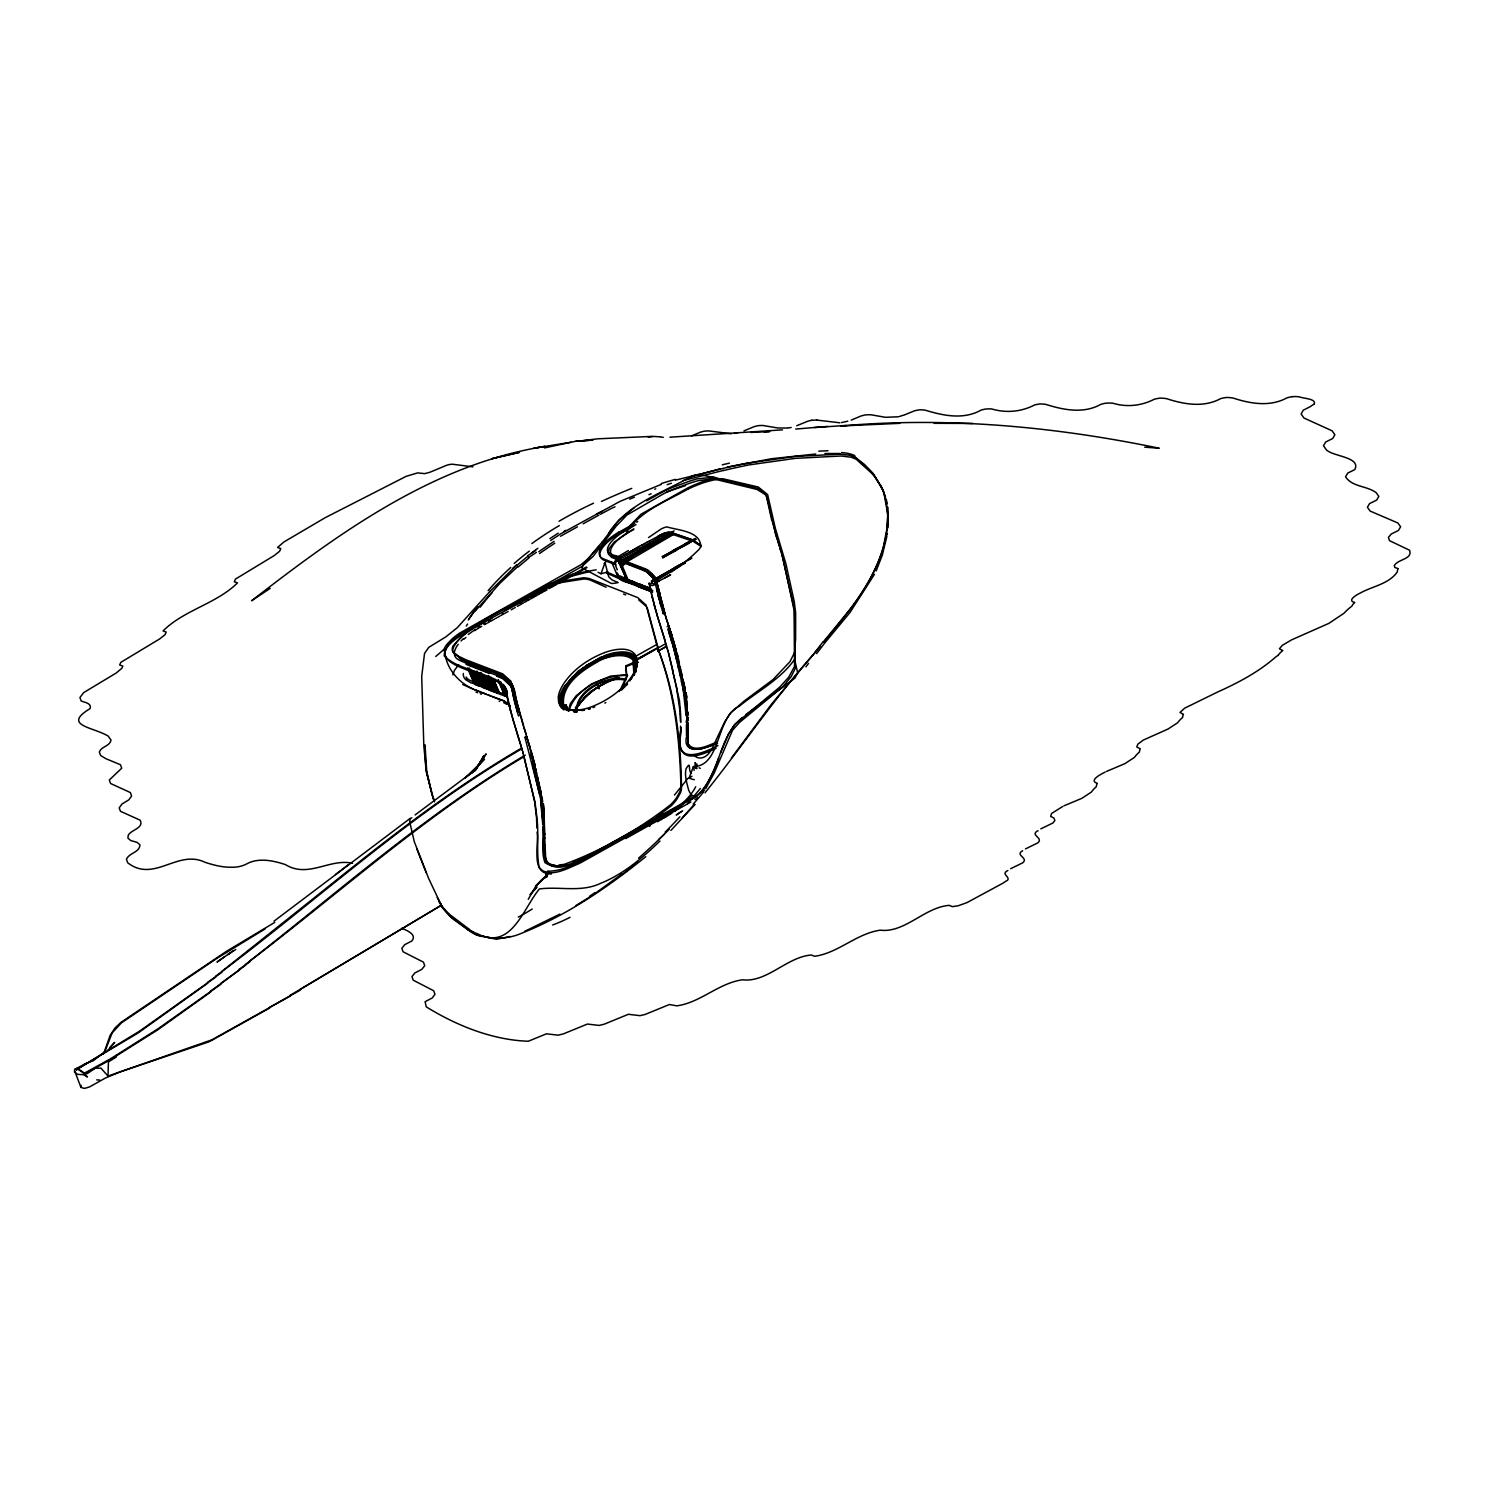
<?xml version="1.0" encoding="UTF-8"?>
<svg xmlns="http://www.w3.org/2000/svg" width="1485" height="1485" viewBox="0 0 1485 1485"><rect width="100%" height="100%" fill="white"/><g stroke="black" fill="none" stroke-linecap="round" stroke-linejoin="round"><path stroke-width="1.5" d="M544.772 838.412L544.679 834.384M560.383 700.14L560.383 699.751M544.717 837.447L545.756 859.778M635.246 668.714L635.19 664.649M686.497 735.855L686.404 724.736M686.868 737.005L686.775 725.59M688.168 734.927L688.075 723.808M566.602 709.849L568.458 710.61L570.351 703.686L576.236 695.704L591.364 684.047L610.502 676.139L627.301 674.58M637.139 667.136L636.991 663.554M686.868 737.173L688.409 736.616M546.925 877.06L546.944 875.519M687.815 734.667L687.796 725.534M546.257 873.236L546.276 877.319M686.497 736.894C682.023 755.902 707.602 748.533 716.494 743.02M688.149 735.966L688 742.648A73.582 25.523 -22.9 0 0 688.075 743.595C693.866 753.285 708.661 745.192 716.605 742.147M687.852 734.722L688.409 746.342A33.264 11.546 -22.9 0 0 691.564 748.663L701.18 748.978L717.533 743.447M544.252 845.522L544.29 847.954M544.679 844.631L544.661 845.67M695.834 765.258L695.834 767.801A184.53 64.022 -22.9 0 0 695.852 768.32M546.034 872.27L546.016 876.892M635.394 666.969L635.135 664.296M695.258 762.789L695.221 766.371A184.53 64.022 -22.9 0 0 695.296 767.875L695.351 768.358M566.063 705.171L565.878 709.106M289.983 996.194L212.058 1039.76L108.015 1076.087L108.424 1061.924L116.461 1056.912M695.221 762.566L696.985 768.543M269.75 1007.981L209.051 1041.82L120.601 1071.706L105.379 1078.054L91.235 1085.98A5.829 1.504 -32.2 0 1 89.323 1087.001L84.496 1088.412L80.951 1087.428L74.417 1070.277L75.122 1069.089L76.663 1069.98L76.997 1068.29L85.183 1063.687L93.295 1060.717L104.73 1051.751M560.513 699.843L560.587 697.505M425.044 745.062L426.696 771.142L431.485 792.043M560.513 699.639L560.662 697.096M564.745 707.565L566.101 705.022L568.514 710.758M637.065 666.449L637.028 663.925M424.747 745.08L425.805 768.784L431.782 793.584M562.24 698.117L562.332 700.493M635.19 667.842L635.394 666.394M636.471 667.229C637.046 647.813 609.388 652.49 597.972 659.433M562.258 697.913L562.796 703.073M562.369 698.21L562.481 696.131M568.792 710.777C576.217 687.444 604.488 675.007 627.598 675.434M562.388 698.006L562.351 696.929M888.067 527.788L887.974 507.276M544.475 878.359L547.445 875.129L547.872 871.25C568.254 870.952 585.294 857.922 602.65 848.9L697.579 795.7M617.017 572.709L618.799 577.479L627.821 581.043M452.832 674.951L454.503 670.218L458.698 664.779M633.668 674.951L634.615 670.867M887.139 534.767L887.343 533.356M636.322 668.454L635.413 672.055M560.736 697.579L560.773 696.446M617.667 573.785C617.166 583.698 633.167 581.526 638.327 586.612M562.574 696.613L563.168 693.402M886.898 536.159L882.331 555.093L876.15 570.927M560.81 697.17L561.274 694.497M76.663 1069.98L76.997 1068.29L75.122 1069.089M635.042 669.921L635.097 668.621L634.986 670.125M634.188 675.155L634.652 668.733L633.167 662.737L625.835 665.8L626.484 676.585L620.377 689.69M560.94 696.521L561.349 694.275M562.778 695.593L563.372 692.752M634.819 670.051L634.782 670.96A103.857 35.733 -23.5 0 0 636.768 665.651A98.214 33.802 -23.5 0 0 637.176 662.291L637.009 659.618L653.493 650.374M635.506 671.962C639.534 649.91 608.98 654.124 597.36 661.994C581.823 670.626 561.144 684.845 563.576 704.985A67.66 23.482 -22.9 0 0 564.411 706.619L569.72 710.591M883.427 546.74L886.693 529.941L887.807 514.831M634.67 670.663L634.114 673.076M883.259 547.297C872.902 583.772 847.248 613.324 823.785 642.17M636.322 670.44L635.803 671.981M561.46 694.553L561.553 693.606M104.34 1052.976L112.117 1032.929L121.306 1022.942L217.627 957.881L265.221 928.849M561.534 694.33L562.871 690.376M563.353 693.476L563.613 692.103M103.523 1053.979L110.187 1035.249L115.013 1027.973L121.046 1022.311L226.592 951.235L274.744 922.389M561.683 693.885L562.24 691.769M563.576 692.827L563.78 691.657M598.047 572.263L600.979 573.748L605.026 562.629L607.309 560.513M1314.318 404.106C1316.267 398.537 1303.719 398.704 1299.319 396.848A50.36 32.856 48.5 0 0 1292.266 396.662M694.293 779.755L689.04 778.196L693.421 766.538C721.413 766.316 715.454 717.311 739.252 706.266C757.944 690.989 780.349 679.555 794.586 659.414L797.723 673.021L794.865 678.144L745.581 714.823M632.647 676.399L634.856 671.146M563.817 692.177L564.43 690.117M720.838 752.375L728.411 734.277L734.5 724.643L779.681 687.147L788.721 677.216L794.531 666.412L794.067 610.261L783.226 559.548M718.629 758.241C716.791 764.218 697.078 813.205 688.539 789.649C686.775 783.003 684.437 775.578 686.033 768.803C691.453 759.912 687.833 769.657 691.082 773.184M633.854 673.726L633.167 662.737M563.984 691.732L564.133 690.785M633.649 673.67L632.406 676.325M634.819 673.615L634.225 674.97M562.462 691.824L563.335 689.448M564.356 690.841L565.34 688.298M695.704 786.772C685.569 805.928 664.835 815.766 646.755 825.901L585.406 860.131A125.891 43.678 -22.9 0 1 581.545 862.247A70.352 24.41 -22.9 0 1 579.02 863.583C567.957 868.168 547.724 879.695 539.055 866.98C536.252 851.48 538.814 835.628 537.125 819.98M564.671 690.172L565.971 687.165M547.872 871.25L545.496 876.298L536.011 885.803L528.233 899.316M563.093 690.432L564.096 688.019M81.081 1085.275L80.728 1086.927M632.573 662.329L633.074 664.649M411.828 817.789L409.916 818.94L409.786 822.133L414.259 841.605L428.645 878.452L442.549 907.818L440.729 904.978M563.576 689.504L566.026 684.901M712.466 747.623L724.754 721.784L730.36 713.153L743.855 701.273L773.184 679.443L789.983 661.642L794.586 652.472L795.626 638.513L795.644 612.822L794.234 601.425L785.955 563.929L775.3 528.196L767.634 494.579L758.26 487.024L723.046 478.801A39.334 8.724 -23.2 0 0 716.958 479.339L711.909 480.36M565.581 688.372L567.381 684.863M575.382 710.257C584.886 694.182 601.592 682.859 619.394 677.865M874.498 574.231L849.958 612.525L824.342 643.488A898.685 275.375 -26.3 0 1 816.583 653.623M575.475 709.459L584.626 697.412M631.905 677.234L630.679 679.295M475.998 769.434L483.739 755.846L477.836 766.186L486.133 753.897L474.754 770.696M564.337 688.075L566.193 684.659M631.905 677.754L630.939 679.35M633.872 673.076C624.424 688.984 608.423 700.289 591.364 706.86A26.099 9.059 -23.4 0 1 583.902 709.087C576.236 710.74 566.732 711.556 560.662 705.616A71.224 24.521 -23.1 0 1 558.601 701.96L558.249 697.337A108.108 37.106 -23.3 0 1 563.26 684.381C572.876 669.531 588.264 658.932 604.618 652.583M566.212 687.221L567.548 684.622M575.4 708.958L584.385 697.634M475.274 770.734L479.766 763.104L477.836 766.186M705.728 788.572L714.396 772.571L732.532 730.267L739.493 722.434L783.059 686.497L791.189 676.64L795.329 668.269L794.623 610.094L782.224 556.04M575.438 707.528L590.603 691.472L611.152 679.425M468.295 620.006L477.743 606.511M621.194 689.912L626.967 676.826L625.835 665.8M630.364 679.759L629.863 680.965M567.827 684.678L572.059 678.812M567.975 684.455L572.263 678.589M475.924 769.193L481.957 760.673L475.256 769.119L484.518 759.095L464.972 778.121L475.107 770.177L415.095 814.949M602.112 542.155L618.837 520.288L634.151 507.796M626.484 532.28C640.629 510.599 666.078 501.485 687.703 489.252M619.95 690.284L619.078 691.472M852.167 606.734C876.558 574.101 897.738 530.442 882.61 489.437M710.591 750.723C707.732 756.459 699.955 761.044 694.534 755.698M567.344 683.49L572.56 676.9M851.518 607.625L823.544 641.631M608.534 533.319C627.394 503.675 662.774 492.871 691.954 476.072A11.806 4.102 -22.9 0 1 698.655 474.569L715.974 477.799M602.279 541.932L584.218 563.168L581.879 567.938L611.3 583.419A13.959 5.086 -23.2 0 0 615.792 583.048L618.15 582.528L612.136 579.985L608.757 576.83L605.026 562.629L604.117 563.558M567.53 683.248L572.783 676.659M731.381 758.037L771.959 703.537L818.216 648.778M621.38 566.657L634.151 555.613L672.686 533.95M805.872 666.858L808.545 663.387M702.386 792.841L704.614 790.001M598.993 546.332L588.654 558.36L581.025 564.671L459.125 633.427A51.344 17.82 -22.9 0 0 451.31 639.701L447.393 643.803A44.847 15.555 -22.9 0 0 443.978 649.409L435.736 656.481M626.818 529.106L641.093 514.163L688.168 487.711A42.508 9.151 -24.9 0 1 698.34 483.293L705.004 480.806M475.256 769.119L477.372 766.483L472.323 772.794M691.435 795.904L677.958 808.805M627.468 683.694L626.113 685.309M815.822 651.766C775.634 696.279 742.463 746.231 704.985 792.841M627.394 684.214L626.429 685.365M820.425 646.179L818.532 648.407M475.256 611.077L500.092 583.085L517.485 566.806M107.885 1050.322L114.679 1042.396L109.871 1047.445M432.488 795.236L426.529 772.868L423.838 746.398L421.703 676.38L424.543 653.437L428.719 647.367L445.723 636.954L457.269 627.691L490.05 591.327M694.163 804.536L682.283 817.789M621.602 566.769L626.02 562.444M625.909 685.532L624.647 686.924M572.579 678.645L578.667 672.278M536.215 887.863L530.089 894.638L537.143 887.065M695.129 804.369L670.904 830.412M621.361 564.913L634.485 554.518M572.783 678.404L582.788 668.677M489.642 591.68L516.706 564.95L512.548 568.532M543.102 878.285L536.011 885.803L547.445 875.129M624.442 687.147L623.329 688.279M572.913 676.937L586.779 665.113L605.694 655.182A25.839 8.966 -22.9 0 1 613.156 653.029C621.194 651.321 632.777 650.486 637.251 659.024L657.929 647.497L647.163 607.569M573.136 676.715L578.927 671.35M622.883 688.743L621.732 689.857M584.923 697.393L585.777 696.298M585.164 697.17L586.259 695.834M464.1 639.107L465.9 637.418M659.971 841.048C642.374 857.903 623.347 874.294 600.441 883.408C581.006 892.671 559.27 886.229 539.389 888.958C523.11 908.467 511.211 951.607 476.926 933.471M586.315 696.057L587.485 694.739M632.87 662.143L664.816 644.174M586.779 695.611L587.986 694.293M504.454 610.688L581.804 566.527L592.998 556.485L616.182 526.173L626.911 515.035L663.35 493.911A41.172 14.293 -22.9 0 1 674.097 488.973L688.335 483.72A48.578 10.543 -24.9 0 1 698.191 480.657L712.763 478.838M587.986 694.534L589.007 693.421M588.487 694.108L589.508 692.994M579.039 672.334L597.657 660.138L616.572 654.347M645.771 856.659C606.734 888.178 564.597 916.858 517.485 934.863C506.255 938.817 493.781 939.244 482.309 936.014M742.5 717.366C719.241 735.52 720.559 769.471 701.607 790.985A37.032 33.115 -65.2 0 1 690.061 800.174M579.54 671.257L583.679 667.637M579.466 670.904C571.001 679.332 558.88 690.451 561.813 704.038A68.867 23.89 -22.9 0 0 562.722 705.858L569.33 710.48M626.54 562.017L674.394 533.932M580.06 670.83L582.231 669.085M590.25 692.623L591.346 691.527M621.807 874.052L594.891 893.562M249.369 961.333C339.824 890.722 426.306 813.891 525.3 755.067M249.703 961.983L239.104 969.352M245.248 964.563C337.448 894.898 423.652 816.212 523.481 756.997M245.6 965.213L220.671 983.534M410.231 818.346L274.001 921.183M239.438 970.002L210.443 991.256M221.581 971.636L311.831 899.762C378.786 846.023 446.113 792.043 520.474 748.737M221.933 972.285L207.436 982.495M348.4 864.641L335.462 874.535M215.511 976.332C317.048 900.708 410.677 813.242 520.771 749.424M215.863 976.982L139.571 1031.128L77.536 1068.996L84.812 1073.822L109.11 1060.457L157.8 1029.81L210.777 991.906M592.069 691.175L593.517 689.875M582.844 668.881L583.958 667.433M207.77 983.144L137.919 1033.114L77.536 1068.996M221.005 984.184L157.484 1029.142L110.837 1058.601L84.515 1073.135L77.257 1068.309M531.574 552.903L537.848 548.299M583.382 668.454L585.053 667.025M676.436 809.956L674.933 811.07M593.684 689.968L596.58 687.741M584.199 667.619L587.188 665.187M224.848 956.526L217.033 962.057L232.7 951.105M595.318 688.799L596.413 688.038M648.518 537.589L660.955 529.106A8.761 3.118 -30.6 0 1 667.025 526.934C678.404 530.405 700.846 531.11 700.734 546.777A14.757 4.622 -36.2 0 1 698.655 549.84L693.235 554.944A214.453 208.067 50.1 0 1 671.795 571.725M586.148 666.468L600.812 657.818L616.962 653.196M230.268 952.887L227.799 954.577L235.781 949.472M586.427 666.282L587.967 665.039M689.04 778.196L691.973 776.21M270.177 588.394L251.559 600.775C338.877 533.115 433.193 464.341 544.846 446.41L533.876 448.21L571.038 442.252M474.68 630.642L476.369 629.529M527.732 555.724L535.621 550.49M528.512 557.58L536.401 552.346M681.485 811.497L676.232 815.005L682.673 810.791M671.777 813.26L663.461 818.365M1010.691 868.669L1021.977 863.175A56.189 42.675 -87.3 0 1 1022.849 862.729C1028.827 857.773 1014.459 855.156 1022.645 850.775M596.989 687.666L598.01 686.794M1040.818 828.871L1052.104 823.377A57.191 43.436 -87.3 0 1 1052.995 822.931L1054.888 820.444L1053.904 818.049L1050.638 816.342L1051.603 813.464L1062.722 806.466M1025.467 848.919L1037.031 843.257A56.69 43.046 -87.3 0 1 1037.922 842.793C1043.825 837.614 1029.216 835.071 1038.015 830.709M597.267 687.481L598.585 686.441M1007.87 870.526C1000.296 873.997 1010.524 876.725 1007.572 880.252A70.686 47.631 86.8 0 0 1002.95 883.185L966.958 902.62L958.345 905.72L952.423 906.648L949.175 905.367C924.542 907.261 904.978 933.155 880.271 930.185C856.529 933.49 838.375 952.999 814.634 956.284L811.385 955.004C786.734 956.915 767.188 982.736 742.481 979.803C718.721 983.051 700.567 1002.598 676.807 1005.846L669.364 1004.528L645.14 1014.441L640.016 1015.666L628.396 1014.292L604.172 1024.205L599.049 1025.43L587.429 1024.056L563.205 1033.95L558.082 1035.175L546.461 1033.82L528.289 1041.245C492.37 1040.038 456.619 1025.615 426.251 1006.849L425.1 1001.707L432.135 998.031L434.994 994.393L433.694 990.773L413.238 980.174L411.958 976.592L414.835 972.972L421.851 969.315L424.729 965.696L423.448 962.15L403.103 951.792L401.841 948.265L404.718 944.683L411.753 941.026C417.563 934.585 406.5 930.185 401.655 928.292M671.61 571.465L656.166 580.709L661.512 600.942M589.471 897.144L575.623 905.72M588.431 664.946L590.362 663.554M559.678 534.396L619.969 501.41L661.308 484.37M560.458 536.252L577.405 526.859M598.399 686.757L601.499 684.696M625.705 838.561L690.841 802.03M477.223 628.99L478.968 627.895M74.324 1071.743L77.573 1074.379L82.547 1074.602L87.207 1073.618L95.077 1068.253L100.906 1068.123L108.015 1076.087M598.956 686.404L600.107 685.699M628.433 550.508L618.354 556.522L614.827 555.446L610.688 556.448M478.096 627.561L479.971 626.447M619.134 532.094L634.689 523.333M619.709 533.468L633.185 525.857M479.859 627.357L481.66 626.28M635.172 554.109L636.582 553.274M437.184 897.478L441.379 905.237L299.784 989.66M441.379 905.237L289.724 995.581M591.03 663.35L592.162 662.477M563.687 531.556L565.841 530.312M300.044 990.291L269.49 1007.368M468.165 631.125C418.176 659.321 460.369 666.449 489.326 678.385A169.012 58.639 -22.9 0 0 490.997 678.979L494.394 680.167A74.361 25.802 -22.9 0 1 498.812 682.803L503.619 687.295A79.058 27.417 -22.9 0 1 506.144 691.026L510.617 710.498M591.308 663.164L592.459 662.31M621.51 556.559L618.373 558.49L643.154 567.994A91.049 31.593 -22.9 0 1 648.165 570.296L652.268 574.101M644.267 549.005L619.449 563.298L618.762 562.202L661.846 537.886M679.74 566.212L651.896 581.953L651.469 580.988L671.034 569.962M651.469 580.988L669.642 570.76M651.896 581.953L681.114 565.414M621.287 556.782L624.053 555.093M623.848 555.316L626.596 553.627M670.756 569.85L672.408 569.182M672.148 569.052L673.8 568.384M600.311 514.311L612.006 508.111A238.398 54.444 -26.8 0 1 614.994 506.812M626.41 553.849L639.404 546.387M645.641 548.206L619.449 563.298M675.972 550.415L662.755 557.617L662.347 556.652L670.57 552.253M662.347 556.652L669.587 552.81M662.755 557.617L676.974 549.858M674.895 567.474L689.003 559.771M673.522 568.272L686.237 561.33M601.536 684.845L602.687 684.028M469.835 630.16L472.843 628.471M628.972 552.383L642.003 544.939M638.012 552.457L638.94 551.919M645.381 548.095L647.033 547.427M646.755 547.297L648.407 546.647M648.147 546.517L649.799 545.849M649.52 545.737L651.173 545.069M670.31 552.123L671.573 551.696M682.228 564.504L684.993 562.945M680.854 565.302L685.272 563.075M592.496 662.496L593.684 661.623M605.787 702.572L604.859 703.092M598.863 515.128L583.141 523.815M483.832 624.201L484.852 623.626M484.518 624.647L486.56 623.496M652.286 544.16L669.197 535.008M650.913 544.958L659.488 540.41M673.299 550.434L684.548 544.42M671.313 551.566L672.575 551.121M672.297 551.009L683.545 544.976M662.458 818.922L660.454 820.054M543.269 589.229L541.264 590.343M544.271 588.654L545.273 588.097M637.251 659.024L636.025 656.092L656.667 644.527L646.123 605.1L637.77 597.62L589.749 578.742A43.399 14.089 -21.6 0 0 583.215 577.795L561.274 581.229A43.473 15.073 -22.9 0 0 550.638 584.923C517.801 604.061 477.372 616.461 452.888 646.198A47.557 16.576 -22.6 0 0 452.387 650.783C468.239 672.148 514.831 664.073 515.685 698.321M598.177 851.146L603.281 848.269M646.625 500.835L662.551 492.036A41.172 14.293 -22.9 0 1 673.318 487.117L687.536 481.864A48.578 10.543 -24.9 0 1 697.393 478.801L713.561 477.242L759.596 489.01L766.13 494.988L771.587 519.694M636.768 522.163L637.808 521.588M484.927 621.751L485.929 621.194M546.276 587.54L547.278 586.965A134.745 46.74 -22.9 0 1 548.281 586.408M492.055 617.964C478.411 626.28 461.204 632.443 453.408 647.404A47.557 16.502 -22.9 0 0 452.888 651.971L456.118 655.052L465.993 659.804L502.654 673.837L511.007 681.318L527.936 741.071M497.865 617.222L499.907 616.089M678.701 548.615L688.966 543.176M676.696 549.728L677.977 549.302M677.698 549.172L687.963 543.733M690.135 558.861L691.509 558.082M688.743 559.641L691.787 558.212M592.793 662.329L593.981 661.456M597.156 851.703L596.135 852.279A135.191 46.907 -22.9 0 1 592.088 854.506C578.296 860.725 559.418 872.14 544.995 862.655C540.707 851.221 544.308 838.561 542.823 826.644M649.372 826.217L650.374 825.641M479.896 624.554L481.92 623.44M487.934 620.062L488.955 619.505M490.96 618.391L551.158 586.13A43.473 15.073 -22.9 0 1 561.794 582.436L583.791 578.983A43.418 15.054 -22.9 0 1 590.325 580.078L606.158 587.243M525.17 599.309L526.173 598.752M528.177 597.638L529.18 597.081M531.203 595.949L532.205 595.392M533.208 594.835L534.21 594.278M538.238 592.032L540.262 590.9M502.283 613.918L503.322 613.361M520.734 603.634L521.755 603.077M526.897 600.218L527.917 599.643M532.02 597.36L534.062 596.209M544.308 590.492L545.329 589.935M550.452 587.076L551.492 586.501M552.513 585.925L553.534 585.35M555.576 584.218L586.334 567.066M495.804 618.373L496.825 617.797M500.928 615.514L502.969 614.363M504.009 613.788L508.111 611.504M511.174 609.797L513.235 608.646M514.255 608.089L515.276 607.513M517.318 606.363L521.421 604.079M522.442 603.504L523.481 602.947M524.502 602.372L526.544 601.221M527.583 600.645L529.625 599.513M530.646 598.938L536.79 595.504M537.83 594.947L539.872 593.796M540.893 593.22L542.953 592.088M543.974 591.513L547.055 589.805M549.097 588.654L550.118 588.079M551.139 587.503L553.2 586.371M554.221 585.795L556.262 584.644M559.344 582.937L587.02 567.511M494.783 618.948L490.681 621.213M627.301 580.839L618.038 560.606L619.709 559.678L645.659 569.702A69.832 24.224 -22.9 0 1 649.242 571.762L654.941 577.238A68.607 23.797 -22.9 0 1 656.834 580.505L657.094 581.619M660.454 538.665L618.762 562.202M670.96 534.08L640.815 550.861M626.447 580.487L628.452 579.688M475.293 683.323L469.464 669.698L475.998 683.638M479.562 684.455C475.924 682.079 472.304 684.789 468.815 681.541A135.599 47.037 -22.9 0 1 467.014 680.557L465.51 679.499M655.869 584.756L656.834 584.218M658.393 587.837L656.741 588.765M492.816 679.276L498.366 692.4L496.491 691.806L490.737 678.144M492.259 690.989L496.435 692.864L499.071 692.084L494.097 680.316M498.088 680.111L504.714 695.797L506.756 694.999M664.779 612.544L663.22 613.862L664.927 612.618M667.118 626.781L668.788 625.853M518.581 711.649L517.318 707.64M673.039 645.882C672.371 643.432 665.131 622.679 670.477 630.995M520.103 715.046L518.451 715.974L514.126 699.695M670.942 635.079L671.498 637.585L671.183 636.36M596.58 683.694L599.03 688.854M634.392 664.296L638.29 662.124L633.018 664.538L634.002 664.612M524.892 737.228L526.562 736.3M676.752 656.036L676.603 654.736M684.344 686.812L675.007 647.479M680.223 675.378L681.875 674.45L681.281 671.758M533.338 763.568L533.356 762.306M681.578 681.466L683.248 680.538L683.805 683.044M683.842 687.481L682.228 681.225M543.009 808.267L542.879 805.705M543.64 814.745L543.696 818.885M544.345 827.813L544.252 834.05M544.29 848.325L543.454 848.789L543.566 837.41M695.314 796.146L592.831 853.281L575.196 861.337M633.668 529.7C623.793 533.208 597.694 552.606 618.224 558.564A7.982 2.766 -22.9 0 0 614.549 562.165M536.233 593.146L537.236 592.589M477.892 625.686L478.894 625.111M487.6 622.939L489.642 621.788M661.586 537.756L663.238 537.106M662.96 536.995L672.965 531.741M662.254 538.851L667.804 535.769M684.288 544.308L693.569 539.463M607.384 845.986L608.423 845.41M636.007 524.539L620.414 533.783A41.097 14.256 -22.9 0 0 615.885 537.292A39.947 13.866 -22.9 0 0 607.94 547.204L607.551 548.633A42.193 14.646 -22.9 0 0 607.996 552.364L618.985 558.026L618.354 556.522M633.817 528.79L614.14 542.173L609.258 548.373L608.2 553.924L611.857 557.506L645.103 570.463A59.214 20.549 -22.9 0 1 646.42 571.261L654.217 579.113L657.595 592.961M474.847 627.357L475.868 626.8M488.955 621.343L491.015 620.21M641.91 545.106L644.583 543.51M664.352 536.215L674.097 530.85M685.29 543.751L695.574 538.368M657.428 821.725L659.451 820.611M644.527 543.659L647.2 542.081M668.937 534.878L673.373 532.725M688.687 543.064L689.968 542.638M689.69 542.508L695.982 539.333M670.329 534.117L673.113 532.595M690.692 541.951L695.704 539.204M602.706 684.195L603.857 683.378M549.302 585.851L569.052 576.83L588.431 571.892M647.144 542.211L649.799 540.651M669.939 575.085L664.705 577.943M649.762 540.781L662.923 533.728A8.687 3.007 -22.9 0 1 669.215 532.28L672.26 532.948M603.003 684.028L606.808 682.079M657.707 536.475L660.528 534.971M659.897 594.724L656.797 582.194L659.433 580.784M657.131 583.809L652.305 585.591L649.688 584.793A116.925 40.559 -22.9 0 1 649.855 585.665L650.597 590.547M594.26 661.512L595.448 660.881M1106.455 771.439L1124.869 763.661L1134.41 757.406A43.028 28.995 86.8 0 1 1139.385 752.078A38.276 10.005 72.9 0 1 1140.257 748.793L1136.767 746.936L1137.844 744.152L1143.339 740.068L1168.008 729.042L1177.568 722.824A43.455 29.292 86.8 0 1 1182.543 717.533A38.666 10.117 72.9 0 1 1183.434 714.285L1179.962 712.447L1184.696 708.159L1218.517 691.583A256.497 229.432 -65.2 0 0 1225.7 688.298C1243.316 679.963 1260.505 670.236 1275.244 657.391A60.217 48.151 -83.4 0 1 1278.269 655.219M1063.965 805.817L1081.767 798.373L1091.308 792.118A42.582 28.698 86.8 0 1 1096.264 786.772A37.886 9.912 72.9 0 1 1097.137 783.467M1105.193 772.089C1101.851 773.685 1088.653 780.219 1096.784 783.208A35.993 10.154 60.9 0 1 1097.118 783.412M595.819 660.491L597.545 659.841M596.747 660.027L609.314 655.423L618.874 654.18M559.864 914.11L524.669 931.355M691.527 435.866L700.586 432.116A54.295 48.912 17 0 1 704.54 431.151A74.213 48.411 48.5 0 1 708.828 430.928L731.307 433.769M743.985 430.891L754.176 426.64A53.219 47.928 17 0 1 758.13 425.675A73.545 47.965 48.5 0 1 762.863 425.471L777.694 427.977L787.421 428.033M596.487 514.088L602.557 511.193M851.239 420.088L861.003 416.004A52.922 47.669 17 0 1 865.402 414.928A72.505 47.297 48.5 0 1 871.027 414.779L885.394 417.304L898.444 416.784M607.142 681.726L608.572 681.262M607.439 681.596L610.91 680.26M600.571 657.205L578.278 671.034L564.096 686.775A108.108 37.496 -22.9 0 0 559.27 699.732L559.622 704.373A71.224 24.707 -22.9 0 0 561.683 708.067L563.929 709.941M608.924 680.91L611.504 680.019M629.696 499.146L634.392 497.197M626.187 666.616L633.52 663.572M601.629 657.131L615.44 653.103L626.206 653.251M544.104 833.011C543.863 846.283 540.893 871.992 562.202 865.068C600.979 851.165 638.346 829.818 670.849 804.499A76.867 26.674 -22.9 0 0 676.566 797.742L679.963 791.542A71.874 26.117 -20.7 0 0 680.91 786.159C679.74 739.326 674.543 692.326 657.651 648.054C675.322 692.53 680.891 740.143 681.485 787.495A71.93 24.948 -22.9 0 1 680.483 792.767L677.067 798.949A76.867 26.674 -22.9 0 1 671.369 805.687L651.674 820.908L599.235 850.237C585.443 856.214 557.283 878.248 545.478 860.242M623.384 678.756C604.284 676.176 576.477 690.488 576.384 710.387C579.169 689.448 606.084 676.343 625.723 680.093M594.817 706.916L593.035 707.565M654.792 489.178L655.757 488.825M613.249 679.369L611.3 679.889M613.899 678.367L615.106 677.94M667.136 484.685L671.406 483.2M613.973 678.905L617.853 677.884M574.305 861.653L572.523 862.228M682.617 480.713L723.399 470.411M615.44 678.404L616.906 677.94M796.74 425.731L807.784 421.22A52.216 47.019 17 0 1 811.757 420.274M904.458 414.909L914.444 410.844A58.62 48.764 33.4 0 1 919.809 409.786A86.984 47.873 53 0 1 925.174 410.157C943.383 415.726 963.579 419.958 981.121 410.083A50.49 45.478 17 0 1 985.539 409.043A69.999 45.645 48.5 0 1 991.609 408.932C1006.143 413.238 1021.16 411.883 1034.6 404.978A55.947 46.536 33.4 0 1 1039.964 403.939A85.944 47.316 53 0 1 1045.886 404.403C1063.724 410.027 1083.604 413.999 1100.83 404.347A49.952 44.995 17 0 1 1105.694 403.215A68.737 44.828 48.5 0 1 1112.673 403.177C1126.725 407.447 1141.297 405.888 1154.253 399.261A55.558 46.221 33.4 0 1 1160.119 398.11A85.332 46.963 53 0 1 1166.616 398.667C1184.139 404.403 1203.722 407.837 1220.689 398.593A54.035 44.958 33.4 0 1 1226.554 397.46A82.993 45.682 53 0 1 1233.051 398.036C1250.5 403.734 1270.065 407.131 1286.938 397.85A45.014 40.541 17 0 1 1292.266 396.644M903.604 415.169L901.896 415.707M847.805 421.183L841.457 422.594M737.562 432.933L734.221 433.434M901.024 415.986L899.316 416.505M791.171 427.494L788.238 427.94M691.212 476.796L720.114 468.796M590.399 708.419L588.097 709.069M590.232 708.79L589.062 709.125M675.415 480.156L722.62 468.555M600.979 573.748L607.903 572.003M510.153 936.497L496.491 939.281L477.706 935.327M727.204 467.07L771.606 458.716L815.655 454.02M544.549 447.895L575.994 441.194L592.682 440.117L575.994 441.194M747.122 465.176L795.347 458.364L841.104 456.006L851.239 457.213L856.214 459.255L871.379 472.954A537.533 136.806 -11.2 0 1 875.259 477.632L878.637 482.532M76.96 1069.163L78.13 1068.922M584.459 709.867L573.136 710.164M584.31 710.201L581.637 710.572M563.335 864.493L558.898 865.012M581.266 440.841L597.545 438.817L652.416 436.386M839.805 422.798L816.917 420.088M617.11 652.862L627.71 653.567M669.902 437.203L782.521 429.852M616.702 654.031L622.456 654.217M899.799 423.336L840.714 425.991C947.597 416.598 1054.517 426.548 1159.21 448.229L1144.731 447.189M814.355 427.531L846.264 425.452M795.7 429.054L827.405 426.436M764.107 431.894L769.731 431.541L750.816 432.432M824.917 453.538L840.046 453.5M619.004 653.883L624.22 654.421M551.436 873.96C529.941 874.405 539.352 845.54 537.069 832.064M576.848 711.76L574.862 711.723M576.978 712.039L574.361 711.705M596.172 569.813L572.987 573.897L548.689 584.422A134.745 46.74 -22.9 0 0 546.666 585.535L486.337 619.208C472.1 629.232 446.447 635.71 444.108 655.757C455.375 667.489 474.495 669.494 488.713 676.956A169.012 58.639 -22.9 0 0 490.403 677.55L493.8 678.719A74.361 25.802 -22.9 0 1 498.217 681.374L503.007 685.866A79.058 27.417 -22.9 0 1 505.531 689.578M934.065 423.318L972.879 423.448M576.904 711.575L575.92 711.556M574.732 712.002L573.414 711.631M96.692 1079.873L99.773 1080.059M472.973 466.828L452.424 464.23A79.41 51.789 48.5 0 0 449.881 464.434A56.913 51.27 17 0 0 446.818 465.213L429.759 472.323L424.691 473.622L417.508 472.917L406.203 476.314L325.234 517.671L283.932 541.951L277.584 547.464L280.739 548.578L279.625 551.269L274.224 555.557L235.447 579.113L234.314 581.804L237.489 582.881C216.439 603.801 184.029 609.964 163.034 630.939L166.19 632.016L165.058 634.67L159.637 638.94L120.805 662.366L119.672 665.02L122.828 666.078L121.9 668.231L116.257 672.983L83.717 692.585L79.93 697.523L81.192 701.05C84.552 702.312 92.033 703.315 90.102 708.586C61.98 725.627 92.701 726.796 108.201 736.096L111.022 740.105C109.741 746.491 101.537 746.138 99.347 752.004L100.59 755.494L105.88 758.687L120.471 764.738L121.714 768.209L109.315 779.996L110.558 783.486L130.383 792.563L131.608 796.034L128.824 799.84L122.011 803.998L119.208 807.821L120.452 811.293L140.203 820.203C144.008 828.259 131.478 829.521 128.248 835.201L127.933 838.19L130.847 840.584L137.01 842.348L139.924 844.724C139.85 852.557 129.009 852.761 126.448 859.314L127.654 862.729C153.846 883.297 177.755 849.012 204.856 862.247C213.227 864.975 221.915 867.314 230.769 867.221C235.985 867.463 241.442 866.572 246.083 864.214C258.074 857.309 272.98 860.502 285.398 864.586C308.212 878.619 329.651 858.107 352.558 863.268M554.889 865.05L553.701 864.938M622.568 653.957L623.57 654.328M623.459 654.05L626.874 654.996M574.12 710.572L571.873 709.923M663.275 437.332L661.215 437.036M660.38 436.906L654.829 436.479A75.011 48.931 48.5 0 0 650.987 436.701A53.813 48.467 17 0 0 648.332 437.332M553.125 864.864L552.012 864.678M624.331 654.161L627.635 655.238M573.043 710.405L570.871 709.663M626.299 653.01L627.914 653.623M714.341 479.098L757.127 489.475L765.221 494.542L766.91 496.862L776.191 535.584M83.253 1074.472L87.429 1076.996L84.348 1073.803M571.799 710.146L569.739 709.292M551.473 864.548L548.021 863.045L545.886 860.168M673.67 533.375L691.453 539.389L701.421 545.867M670.904 532.614L692.697 540.02L700.716 545.199M671.313 533.932L693.272 541.394L701.291 546.573M628.712 653.864L627.784 653.344L629.287 654.05M625.909 679.406L624.405 678.979A27.602 10.859 -14.9 0 0 623.292 678.812M570.611 709.83L568.495 708.79M626.948 654.774L628.341 655.516M628.786 653.641L630.921 654.736M652.565 591.977L649.168 590.789A169.012 58.639 -22.9 0 1 647.497 590.195L638.476 586.668M498.143 676.046L502.468 677.568M500.296 682.153L505.661 695.184L507.257 695.852L503.137 686.107M498.273 675.991L497.048 675.675L501.243 677.067A54.11 18.767 -22.9 0 1 502.617 677.847L508.371 682.339M505.624 695.203L507.387 695.797L503.267 686.033M650.504 588.246L645.548 586.445M650.913 588.635L643.283 585.777M648.852 589.174L643.877 587.373M649.131 589.285L651.08 589.972M499.016 676.343L501.559 677.29M499.238 675.656L505.178 678.348L512.028 684.808A60.792 21.087 -22.9 0 1 512.77 685.94L512.993 686.348M497.456 675.582L486.876 671.628M497.753 676.659L501.726 678.2A54.11 18.767 -22.9 0 1 503.099 678.998L510.357 685.736A84.459 29.31 -22.9 0 1 512.121 689.894L513.29 695.407M505.847 696.187L507.35 696.725M505.661 696.112L506.905 696.799M651.469 590.362L652.509 590.789A74.361 25.802 -22.9 0 0 651.989 590.51L644.267 587.763M498.477 675.397L496.807 676.325M506.942 695.054L498.644 692.159M505.216 696.205L496.992 693.087M627.691 655.015L631.867 657.614M473.511 666.319L459.923 660.509A135.599 47.037 -22.9 0 1 458.141 659.526L456.619 658.468A53.089 18.414 -22.9 0 1 458.197 644.323M479.117 686.089L474.309 684.139L467.719 668.25M472.304 665.911L470.652 665.391M479.841 684.548L481.493 685.179M472.36 670.96L478.133 684.622L480.546 685.42L474.773 671.758L481.307 685.717L475.534 672.055M478.17 685.476L480.36 686.311M472.174 665.985L473.826 666.487M482.031 685.383L470.485 680.613A121.714 42.23 -22.9 0 1 468.313 679.406L467.255 678.626M477.892 685.383L474.606 684.047M626.744 582.046L607.643 573.544A131.515 45.627 -22.9 0 0 606.623 573.099M470.968 670.292L476.611 684.028L479.005 684.845L473.251 671.183M473.399 689.281L462.689 684.511M474.495 689.69L475.571 690.117M475.961 692.103L477.595 692.734M472.935 666.264L480.824 669.252M482.068 686.014L475.423 672.13M477.446 690.673C461.835 685.625 448.024 671.554 445.222 655.182M476.11 690.321L486.04 694.052M470.002 665.039L466.68 663.814M482.978 685.996L486.746 687.481M481.307 686.924L485.094 688.409M496.027 698.136L497.661 698.767A169.012 58.639 -22.9 0 0 499.331 699.361L502.728 700.53A74.361 25.802 -22.9 0 1 507.146 703.185L510.246 706.062M639.682 584.125L641.817 584.979M633.649 582.009L631.663 580.988M637.752 584.96L640.425 586M627.041 582.176L631.329 583.865M640.481 587.466L637.937 586.464M640.61 587.503L644.341 588.988M644.88 589.192L652.602 592.014M487.024 671.628L483.776 670.348M488.379 672.222L490.05 672.724M488.249 672.297L489.772 672.891M493.614 691.527L495.507 692.27M490.644 696.038L481.493 692.437M492.259 696.669L495.489 697.931M618.038 560.606L620.637 561.646M619.468 533.393A43.956 15.258 -22.9 0 0 604.284 560.309L615.997 564.931L615.421 563.558L603.652 558.973A43.956 15.258 -22.9 0 1 618.892 532.02M632.462 581.303L635.413 582.454M642.634 585.276L635.803 582.844M634.726 582.417L639.534 584.31M642.207 585.368L643.154 585.498M630.531 582.12L636.267 584.607M636.675 584.533L646.885 588.765A169.012 58.639 -22.9 0 0 648.574 589.359L650.857 590.12L651.599 593.722M641.223 586.315L628.266 581.452M640.555 586.297L641.761 586.538M631.533 583.939L634.206 584.997M623.496 594.037L625.668 594.872M474.457 666.858L487.507 672M569.498 709.44L567.994 708.549M700.289 768.358L699.082 767.801M487.451 687.518L489.883 688.465M494.468 690.284L499.071 692.084M495.396 690.878L486.096 686.98M489.697 689.133L483.924 675.471L489.827 689.059L481.938 686.07L476.295 672.352M490.533 688.966L498.366 692.4M495.749 691.509L489.976 677.847L495.86 691.435L482.699 686.367L477.056 672.649M485.242 688.223L488.751 689.615M493.206 691.602L483.887 687.685M489.419 690.098L492.11 691.175M488.194 694.906L503.508 700.697L509.8 705.356M478.281 691.156L479.896 691.806M480.286 693.792L481.363 694.219M632.053 581.377L630.865 580.672M642.745 585.573L645.288 586.334M630.735 582.436L607.031 572.115A131.515 45.627 -22.9 0 0 606.53 571.892M635.264 585.406L636.861 586.037M474.049 666.524L476.202 667.378M481.066 669.289L482.699 669.921M628.619 579.763L631.515 581.155M641.613 586.705L643.209 587.336M620.804 561.701L643.989 570.63M643.748 587.559L642.56 586.853M567.808 710.61L566.769 709.941M477.483 684.251L475.868 683.713L469.409 668.027M630.457 580.746L619.653 575.753M629.027 581.526L627.728 581.248M651.878 590.288L652.398 590.51A69.832 24.224 -22.9 0 1 652.658 590.603M628.229 655.219L629.38 655.962M1398.016 568.588L1394.842 567.456L1394.248 565.766C1397.608 558.991 1412.94 559.455 1409.562 550.23L1389.552 540.688L1388.401 537.384L1391.352 533.969L1398.443 530.442L1400.615 526.785L1397.886 522.98L1370.117 511.063L1367.388 507.257L1369.578 503.601L1376.651 500.074L1378.841 496.417L1376.112 492.63C1366.794 485.669 1352.185 487.117 1345.558 476.778L1347.73 473.102L1354.803 469.576C1361.3 456.842 1332.546 456.6 1326.272 449.695L1323.506 445.778L1325.659 442.029L1332.732 438.483L1334.867 434.734L1332.082 430.798L1303.941 418.009L1301.138 413.999L1303.255 410.213L1310.568 406.482A46.74 27.473 82.7 0 1 1314.318 404.069M630.086 654.124L631.793 654.996M476.11 683.044L471.042 671.239M659.6 596.302L659.359 595.374M664.166 612.952L662.199 606.103M663.851 613.119L662.681 608.33M681.318 674.877L679.053 665.633M687.277 713.58L687.369 717.793M505.364 695.37L499.851 681.541M498.05 692.585L492.315 679.369M486.635 687.778L480.843 674.134M540.373 792.73L535.547 772.07M541.784 798.986L541.876 800.935M544.16 826.607L543.863 827.887L543.733 821.725M853.708 456.192L864.586 464.545L873.013 473.399M566.899 710.22L564.077 708.271M474.402 933.118L467.961 929.536M568.439 708.995L567.307 708.382M1354.58 602.465C1346.654 600.553 1356.789 594.613 1360.39 592.998C1372.697 586.074 1388.549 584.236 1397.236 572.059A35.714 9.337 72.9 0 1 1398.035 568.625M565.711 709.589L564.671 708.716M630.197 656.203L631.459 657.298M469.13 929.202L448.489 913.609M469.91 931.076L452.22 918.435L442.641 907.966M638.754 599.921L645.975 606.196M565.358 706.767L566.305 707.528M468.128 929.907L449.268 915.465M503.731 678.441L505.067 679.276M632.833 655.869L633.909 656.778M504.362 678.886L506.701 680.724M564.207 708.568L563.279 707.565M631.478 657.112L632.591 658.319L631.979 657.558M565.599 707.176L564.504 705.95M565.469 707.064L563.78 705.022A67.66 23.482 -22.9 0 1 562.963 703.556L562.908 703.407A67.66 23.482 -22.9 0 0 563.687 704.892L563.91 705.319M505.513 679.814L507.22 681.225M563.65 708.104L562.332 706.544M508.241 682.413L509.949 683.824M508.78 682.896L510.469 684.325M507.573 682.265L509.875 684.604M633.668 656.389L634.503 657.261A68.31 23.704 -22.9 0 1 634.93 657.799L635.153 658.226M652.602 574.417L655.869 578.185L657.187 583.03M653.27 578.166L647.553 572.709A69.832 24.224 -22.9 0 0 644.007 570.611M509.151 706.34L510.153 707.306M563.39 707.862L561.943 705.988A69.479 24.113 -22.9 0 1 560.996 704.15L560.439 701.681M634.039 656.741L634.633 657.539A68.31 23.704 -22.9 0 1 635.06 658.096L637.121 664.018M632.703 658.449L633.315 659.21M562.908 707.361L562.24 706.414M632.684 658.282L633.761 659.915M632.888 658.542L635.19 664.055M873.069 473.474L881.57 487.191M441.639 905.869L439.616 902.639M635.135 658.078L637.084 663.665M633.371 659.21L634.281 660.936M440.488 903.827L441.713 905.739M635.227 658.226L635.84 659.414M634.281 661.196L634.021 660.361M511.657 686.014L512.548 687.889M438.725 901.061L439.801 903.01M880.067 484.388L882.424 489.01M636.025 656.092C631.533 647.608 619.987 648.611 612.043 650.374A25.839 8.891 -23.5 0 0 604.618 652.583M882.981 490.421L874.516 475.775A537.533 136.806 -11.2 0 0 870.526 471.098L855.434 457.399L850.46 455.357L840.324 454.132L794.568 456.508L746.342 463.32A340.826 68.644 -20.7 0 0 722.694 468.499M881.663 487.377L883.928 492.575M635.933 659.563L636.397 660.677M696.372 768.58L695.797 765.016M651.729 581.099L652.156 582.064M649.65 584.7L649.038 583.271L653.864 583.679L667.155 576.7A489.809 169.94 -22.9 0 0 670.645 574.788M662.607 556.782L663.034 557.747M660.361 535.064L660.955 536.438L618.892 559.901A7.982 2.766 -22.9 0 0 615.124 563.539M656.166 580.709L656.797 582.194M656.667 644.527L657.929 647.497M619.709 559.678L627.988 579.614M619.022 560.049L627.413 579.948M618.447 560.383L626.856 580.264M611.746 562.332L617.092 574.955M597.081 683.416L599.197 688.427M565.915 705.115L567.53 708.939M564.968 705.653L566.583 709.477M504.993 686.645L507.462 692.493L504.863 686.72M507.443 694.145L503.322 684.381L507.313 694.219M501.41 683.1L506.385 694.869M500.742 681.838L506.385 695.574M499.814 682.246L505.55 695.444M498.347 679.963L504.956 695.648M493.001 678.515L498.793 692.233M492.37 678.664L498.236 692.548M491.052 677.179L497.679 692.864M490.774 677.327L497.401 693.012M488.528 675.527L495.118 691.138M488.398 675.601L494.988 691.212M488.584 677.179L494.227 690.915M487.841 676.882L493.484 690.618M487.08 676.585L492.723 690.321M486.319 676.288L491.962 690.024M485.576 675.991L491.219 689.727M483.312 675.1L489.066 688.762M483.182 675.174L488.955 688.836M482.551 674.803L488.194 688.539M480.973 672.556L487.433 688.242M480.769 674.171L486.523 688.038M480.082 673.837L485.855 687.499M479.952 673.912L485.725 687.555M479.321 673.54L484.964 687.258M478.56 673.243L484.221 686.961M476.982 670.997L483.46 686.664M474.012 671.48L479.785 685.123M473.882 671.536L479.655 685.198M473.121 671.257L478.894 684.901M472.49 670.886L478.244 684.548M471.729 670.589L477.372 684.325M467.998 668.101L474.606 683.787M426.214 872.697L416.951 849.271M513.179 686.757L514.534 692.66M615.625 565.674L617.277 569.943M883.148 490.718L885.524 496.974M634.355 661.122L635.097 663.535M512.436 687.165L512.882 689.281M668.306 624.61L665.93 618.001M560.94 703.983L561.107 704.428A69.479 24.113 -22.9 0 0 562.054 706.285M775.393 533.728L776.766 537.254M517.523 734.778L510.246 709.96M517.523 735.056L523.221 753.081M667.712 622.92L663.999 610.948M523.889 727.706L526.265 734.63M883.946 492.871L887.807 514.627M634.466 661.438L634.8 662.366M667.675 623.125L668.955 626.336M775.987 535.398L777.899 540.614M669.011 626.484L670.348 630.568M667.916 628.916L670.477 637.139M668.863 628.545L669.716 631.571M669.067 629.139L669.921 632.164M668.25 624.832L669.457 628.044M562.407 701.217L562.852 703.24M432.321 795.255L434.344 801.584M776.562 537.069L780.423 549.079M668.825 626.54L670.013 629.77M526.6 736.449L531.704 753.656M431.69 793.38L434.567 801.696M526.655 736.597L528.976 744.616M524.985 737.525L539.371 793.473L541.041 792.544L537.199 775.82L538.294 781.351M432.748 796.61L433.787 799.84M775.615 533.913L771.959 519.991M669.382 628.266L671.888 635.339M777.639 540.429L780.943 550.842M560.829 703.649L560.81 703.407M670.756 631.867L676.473 651.544M670.403 633.278L670.645 634.559M670.589 633.891L670.83 635.153M670.552 631.496L672.408 637.084M669.921 629.993L673.095 640.239M781.463 552.606L782.502 556.133M780.145 548.986L783.523 559.659M673.169 639.701L673.8 641.891M672.464 638.736L675.155 647.219M673.986 645.492L674.784 648.741M673.15 643.154L671.703 637.659M674.042 646.161L671.87 638.272M674.264 646.922L674.617 648.128M671.498 640.629L672.26 643.246M673.169 646.309L676.826 660.992M672.668 645.01L673.577 648.073M667.025 647.497L668.306 651.878M666.06 644.806L667.34 649.186M688.836 747.363C684.789 727.019 689.281 705.598 683.713 685.309M529.44 745.192L529.959 746.955M530.999 750.5L533.895 761.694M529.235 745.266L535.862 771.829M531.11 754.231L531.352 755.531M505.475 689.615L508.223 701.885M522.627 751.633L535.027 802.234L537.087 818.996M673.039 639.274L672.649 637.956M673.577 641.464L674.691 644.954M671.369 640.202L670.997 638.884M666.635 646.179L664.519 639.534M664.779 640.406L665.67 643.488M532.224 754.955L531.89 753.767L530.572 755.884M522.237 750.315L521.087 746.361M523.797 755.605L534.711 802.178L536.475 817.567M675.601 647.998L676.213 650.189M673.93 648.926L674.673 651.562M664.593 639.144L656.797 614.196M697.17 765.536L696.892 763.995M528.085 741.275L529.106 744.82M521.179 746.027L512.473 717.923M674.004 643.97L683.861 683.991M674.914 648.667L675.805 652.361M665.094 640.907L657.168 615.514M667.6 650.077L668.231 652.268M531.481 755.457L532.224 758.631M664.519 611.226L663.721 608.85M662.013 603.912L663.145 607.161M662.421 610.632L663.145 613.156M662.663 611.857L663.22 613.416M668.566 652.769L672.185 667.619M655.869 610.261L657.372 615.57M519.88 713.505L520.381 715.269M664.036 609.5L659.6 595.095M661.512 602.167L662.477 604.469M662.514 605.676L666.041 617.741M662.236 606.715L661.902 605.008M662.366 610.428L660.324 603.634M655.739 609.834L654.421 605.806M656.667 613.75L654.904 607.569M518.878 709.941L520.028 714.749M523.333 725.979L520.901 717.051M512.455 717.144L508.334 702.331M662.793 605.1L661.994 602.706M661.122 606.029L660.806 604.933M532.02 754.027L533.95 761.192M668.491 653.159L677.086 689.411M518.692 710.016L517.597 705.988M655.238 608.052L653.808 603.578M519.082 710.869L517.838 706.247L519.249 711.463L517.597 712.392L514.46 701.068M518.432 711.742L518.061 710.387M886.192 499.183L887.325 503.749M662.291 603.356L661.865 602.26L662.236 603.133M660.212 603.188L660.621 604.284M660.565 604.061L658.56 597.007M532.354 758.557L532.744 760.506M675.935 652.286L676.139 653.586M661.178 600.144L661.66 601.908M661.4 603.226L661.697 604.933L660.955 601.592M674.914 652.435L678.793 669.085M654.755 606.288L652.212 597.323M676.102 652.899L676.622 655.405M660.268 602.947L657.688 593.425M532.688 759.8L533.078 761.749M661.159 599.624L661.567 600.701M660.509 599.94L660.677 601.109M654.161 604.061L650.82 591.457M517.374 708.401L517.133 706.953M661.456 600.256L660.342 596.524M660.528 600.571L660.38 599.402M532.205 761.731L533.282 766.279M456.285 654.291L460.239 658.857A145.047 50.323 -22.9 0 0 461.594 659.581L502.914 676.139L511.545 683.675A60.792 21.087 -22.9 0 1 512.288 684.808L514.59 693.792M661.345 599.81L660.936 598.269M533.041 761.062L533.393 763.012M517.467 705.542L516.112 700.14M517.021 707.027L516.427 704.206M660.25 599.476L659.804 597.211M517.411 704.595L514.85 694.033M516.836 706.34L516.26 703.519M659.971 598.381L659.674 596.654M517.485 704.892L516.39 700.382M660.695 597.378L660.231 596.079M514.701 694.237L515.369 696.948M513.049 695.166L514.014 699.249M658.932 597.861L658.338 596.098M658.597 588.635L657.966 586.668M660.12 595.634L659.34 593.016M657.02 589.898L657.484 591.81M676.974 656.815L677.123 657.428M534.322 762.603L534.953 765.35M516.13 703.593L515.759 701.44M658.597 596.524L658.115 595.207M650.486 590.102L649.279 584.292A116.925 40.559 -22.9 0 0 649.056 583.271M513.736 692.938L514.757 697.857M513.773 693.699L513.569 692.233M659.674 593.833L660.101 594.91M659.377 596.005L659.099 594.278M658.486 596.079L658.022 594.761M660.045 594.687L658.727 589.805M657.669 588.803L658.579 592.682M657.929 589.916L658.189 591.011M652.565 597.787L651.934 595.077M514.07 694.312L515.796 702.201M677.865 656.389L676.956 652.843L677.902 657.335M659.192 591.104L659.785 593.573M658.709 592.608L658.987 594.334M657.539 592.032L658.263 595.169M657.855 586.222L657.447 584.403M533.709 763.736L534.303 767.002M514.72 701.31L511.694 688.724A84.459 29.31 -22.9 0 0 509.949 684.566M683.972 687.406L684.622 690.915M683.991 688.168L684.474 690.228M540.503 792.173L535.417 768.562M685.346 689.82L684.733 687.11M684.566 687.147L684.993 688.947M683.211 689.43L686.089 715.269M676.715 688.947L679.907 710.684M534.117 762.603L534.526 764.422M684.269 685.792L685.29 690.302M677.253 657.354L678.478 663.665M683.267 688.929L682.19 684.919M682.599 686.72L685.42 699.936L686.441 716.123M541.283 794.586L538.387 781.815M680.056 666.338L680.873 669.958M679.48 664.593L678.367 658.653M684.325 685.309L684.622 686.664M683.935 685.012L683.119 681.392M678.942 665.707L679.629 668.825M678.088 665.93L678.496 667.73M672.278 668.064L672.798 670.348M536.809 773.815L535.547 768.525L536.401 771.996M540.076 788.609L543.863 811.664M541.375 795.05L542.73 801.492M678.756 664.909L678.051 661.103M684.752 690.841L684.975 692.456M677.977 665.466L677.383 662.755M678.441 668.213L682.562 685.773M681.374 681.318L681.782 683.119M672.519 670.329L675.174 682.135M675.489 683.508L679.425 700.382L680.501 712.058M535.25 770.789L535.417 772.126M535.138 770.863L534.154 765.666M512.863 688.502L513.29 691.602M679.332 663.182L679.053 661.827M540.93 794.029L543.584 816.119M684.938 691.694L685.253 693.848M542.471 798.93L540.614 800.099L542.73 824.119M535.305 768.098L535.008 766.724M443.978 649.409L444.813 653.251M684.752 688.613L686.812 701.7L687.703 729.395M677.531 658.597L677.791 659.86M534.841 769.583L534.563 768.302M540.856 800.025L533.356 767.652M678.2 658.709L678.478 660.064M534.359 763.012L535.342 767.17M541.004 800.786L543.213 825.27M685.235 693.087L685.532 695.24M542.006 800.879L542.229 802.735M685.513 694.479L686.237 699.472M693.421 766.538L694.163 770.381M542.136 801.473L542.452 803.942M655.739 584.088L655.145 581.433A68.607 23.797 -22.9 0 0 653.307 578.148M560.736 703.055L560.495 702.052M542.471 803.274L542.563 804.554M686.812 697.133L685.959 692.53L686.794 698.618M686.033 697.282L686.33 700.196M543.473 804.053L544.252 811.311M542.675 804.48L542.842 806.392M543.194 804.332L543.788 810.68M545.645 859.537L544.605 851.889M686.534 700.864L686.608 701.588M543.194 808.36L543.176 809.696M686.757 703.259L686.831 706.303M543.343 810.272L543.362 812.258M543.491 812.184L543.436 813.539M543.77 810.216L544.067 816.212M543.826 811.2L544.29 820.685M543.436 815.618L543.937 824.082M687.963 712.225L688.112 715.195M687.629 711.853L687.741 714.341M687.277 713.004L687.406 718.554M680.538 713.041L680.873 720.522M679.963 711.668L680.297 719.148M543.844 819.479L543.826 821.483M536.531 818.551L536.939 828.055M544.215 819.182L544.104 816.657M544.252 820.221L544.345 822.189M543.993 822.709L543.956 824.713M543.733 819.534L543.788 818.179M543.603 816.769L543.659 818.049M544.29 821.224L544.717 833.809M680.91 721.524L680.947 722.527M680.334 720.151L680.371 721.153M544.085 824.658L544.03 826.662M687.871 717.329L688.298 720.169M687.889 717.812L687.926 718.814M687.518 718.48L687.481 720.819M543.25 826.273L543.547 836.389M686.293 720.745L686.348 722.731M544.215 828.092L544.16 830.765M687.648 722.285L687.592 724.624M687.536 722.341L687.574 723.863M681.114 727.557L681.188 730.583M680.538 726.184L680.613 729.209M544.048 830.95L544.085 831.99M681.207 731.585C675.304 761.861 692.901 759.225 714.563 748.997A55.205 19.157 -22.9 0 0 716.178 748.199M680.631 730.212C674.71 760.487 692.326 757.851 713.988 747.623A55.205 19.157 -22.9 0 0 717.96 745.6M544.661 833.363L544.735 834.83M687.833 729.339L687.741 731.697M687.852 730.1L687.741 732.476M503.693 702.721A74.361 25.802 -22.9 0 1 506.96 704.484M499.702 701.365A169.012 58.639 -22.9 0 1 499.146 701.18M465.585 679.443A53.089 18.414 -22.9 0 1 463.339 673.466M467.385 678.571A51.028 17.709 -22.9 0 1 466.086 677.03M461.074 640.963A53.089 18.414 -22.9 0 1 463.394 638.661M468.239 634.54A53.089 18.414 -22.9 0 1 475.664 629.324M538.795 551.733A205.505 59.771 -31.1 0 1 554.035 541.394M549.877 538.61A204.058 58.62 -31.1 0 1 558.267 533.152M661.326 483.572A211.872 143.989 -39.3 0 1 675.489 479.377M823.006 641.78A898.685 275.189 -26.3 0 1 815.265 651.915M702.888 792.823A239.493 75.085 -44.3 0 1 693.198 804.127M669.271 829.28A222.026 100.794 -42.3 0 1 658.542 839.712M476.592 933.619A458.921 129.696 -21.3 0 1 468.87 929.332M448.637 913.535A591.401 165.763 -21 0 1 441.787 905.72M517.374 565.042A215.455 64.987 -34.8 0 1 528.307 555.891M539.5 553.552A205.505 59.846 -31.1 0 1 554.759 543.213M550.675 540.466A204.058 58.62 -31.1 0 1 559.047 535.008M723.195 470.559A340.826 68.496 -20.7 0 1 746.899 465.325M477.372 935.494A458.921 129.715 -21.3 0 1 469.631 931.188M449.491 915.373A591.401 165.745 -21 0 1 442.623 907.558M468.815 618.967A255.903 95.95 -41.5 0 1 474.179 611.263M518.246 566.917A215.455 64.95 -34.8 0 1 529.18 557.766M697.56 797.593A37.032 33.115 -65.2 0 1 694.943 799.58M704.874 480.954A43.084 9.56 -23.2 0 1 715.77 477.947M687.685 489.233A39.52 8.576 -24.9 0 1 697.133 485.094L703.259 482.829A39.631 8.817 -23.4 0 1 711.816 480.435M650.077 543.529A286.215 155.981 -42.7 0 1 629.232 556.726M661.048 536.326A9.17 3.174 -22.9 0 1 671.591 533.765M660.472 534.953A9.17 3.174 -22.9 0 1 670.997 532.391M1354.598 602.52A44.457 19.249 77.3 0 0 1351.758 606.251A65.099 49.432 -87.3 0 0 1343.962 613.268L1328.889 623.366L1291.542 639.887L1282.335 645.325L1279.402 648.796L1282.836 650.541A47.52 25.969 81.1 0 0 1278.232 655.145M811.757 420.274A72.988 47.613 48.5 0 1 816.917 420.088M514.2 563.428A205.394 132.945 -25.3 0 1 529.328 551.121M531.89 543.547A199.862 119.561 -26.8 0 1 559.288 525.616M559.028 521.254A206.359 101.964 -28.1 0 1 593.517 503.211M601.462 501.447A236.301 86.111 -27.9 0 1 631.775 488.361M648.982 494.654A249.034 73.842 -27.1 0 1 651.21 493.8M666.895 491.962A262.956 81.879 -27.4 0 1 685.532 485.632M722.267 464.824A372.865 161.438 -31.9 0 1 729.451 463.134M818.792 451.162A438.65 155.498 -25.7 0 1 828.055 450.753M841.605 452.554A97.936 28.772 -20.9 0 1 854.822 455.654M687.945 778.288A257.722 35.343 -49.1 0 1 674.468 795.032M700.363 788.498A240.756 72.375 -44.8 0 1 687.481 803.589M679.889 816.806A228.096 87.689 -43.4 0 1 665.113 832.175M664.185 834.329A222.509 91.513 -43.2 0 1 638.513 858.219M637.566 861.801A207.881 87.838 -43.2 0 1 621.974 874.646M594.947 892.689A296.035 115.644 -42.6 0 1 589.545 896.253M570.036 917.322A115.199 37.626 -40.5 0 1 552.661 924.969M532.224 908.987A176.566 61.962 -51.6 0 1 518.321 917.117M481.975 936.552A408.375 138.643 -56.1 0 1 474.235 933.36M466.29 626.057A281.537 174.747 -28.5 0 1 467.534 624.09M480.212 607.161A240.923 158.802 -25.2 0 1 492.148 592.645M488.138 590.622A222.1 150.82 -23.6 0 1 510.729 567.474M467.738 663.405L466.067 664.333L489.122 673.41L490.792 672.482L467.831 663.442M665.577 646.903L657.781 651.247L665.577 646.903M519.416 452.368L492.148 458.624L519.416 452.368M490.588 689.356L484.815 675.694L490.458 689.43"/></g></svg>
